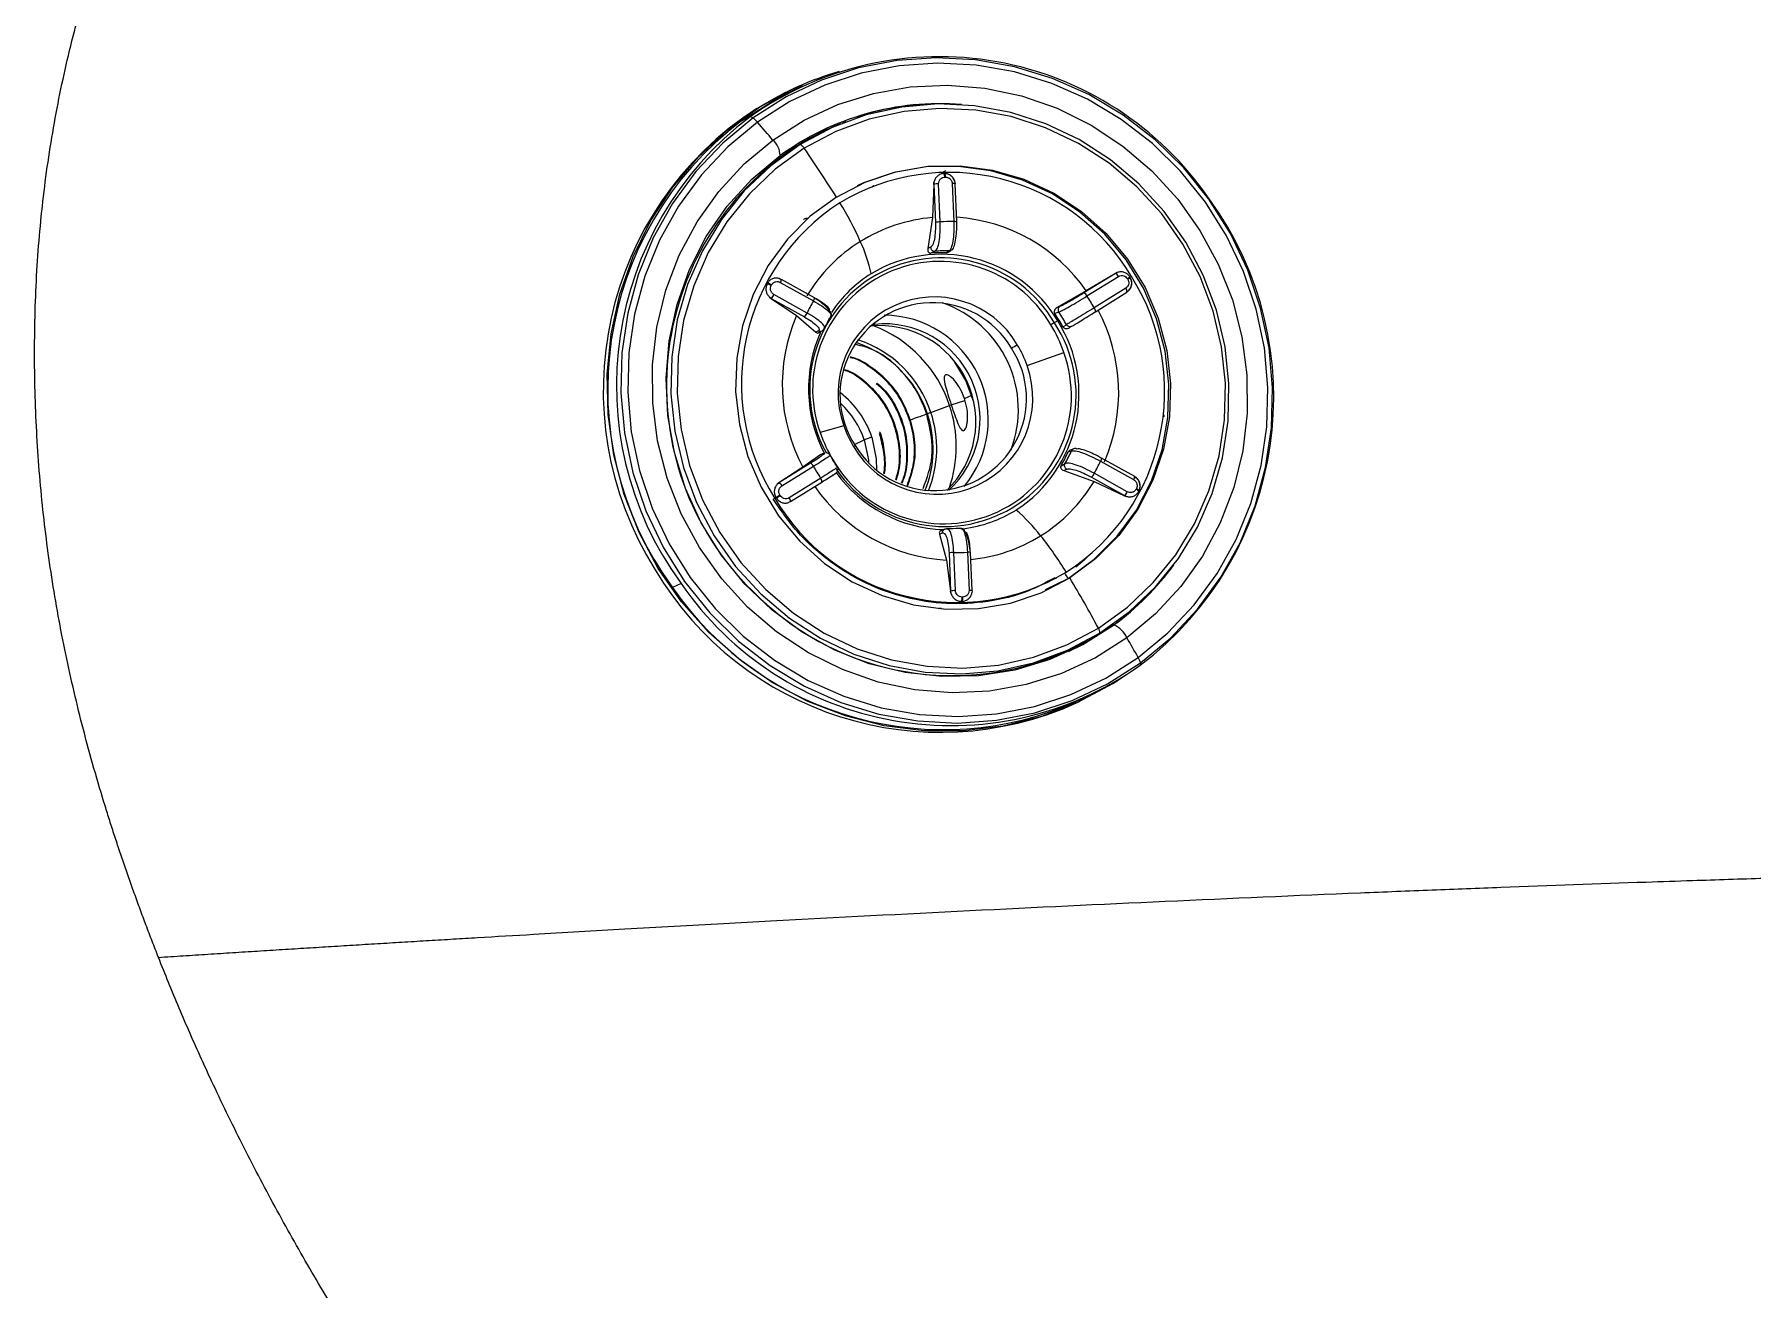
# Model space of a CAD drawing. Extents: x 526 to 610, y 679 to 808.
# Drawn here: x 569.65 to 574.73, y 738.63 to 742.34 of the extents above; entities that cross this region are included whole.
import ezdxf

# ---------------------------------------------------------------- set-up
doc = ezdxf.new("R2010")
doc.units = 0
doc.header["$MEASUREMENT"] = 0
doc.layers.add('1', color=4, linetype='Continuous')

# ---------------------------------------------------------------- blocks, each defined once
blk = doc.blocks.new('JETSETTER LX')
at = {"layer": '1', "color": 3, "linetype": 'Continuous', "lineweight": 25}
for p, q in [((45.6573, 45.2445), (45.7564, 45.2982)), ((45.7653, 45.3024), (45.7564, 45.2982)), ((45.7924, 45.3107), (45.7669, 45.2988)), ((45.6573, 45.2445), (45.6662, 45.2486)), ((45.9765, 45.2269), (45.9552, 45.217)), ((45.967, 45.2225), (45.9676, 45.221)), ((45.9207, 45.2046), (45.9104, 45.2007)), ((45.775, 45.1333), (45.7854, 45.1373)), ((46.2145, 45.0595), (46.2091, 45.0563)), ((46.0029, 45.0154), (45.9983, 45.0137)), ((46.1803, 45.0198), (46.1764, 44.9215)), ((46.1808, 45.0259), (46.1803, 45.0198)), ((46.1803, 45.0198), (46.1805, 45.0199)), ((46.1805, 45.0199), (46.1808, 45.0259)), ((46.1805, 45.0199), (46.1851, 44.9073)), ((46.1992, 44.9087), (46.1946, 45.0213)), ((46.2103, 45.0517), (46.2123, 45.0517)), ((46.2129, 45.0412), (46.2149, 45.0412)), ((46.2349, 45.022), (46.2395, 44.9094)), ((46.243, 45.027), (46.2438, 45.021)), ((46.2487, 44.9086), (46.244, 45.0212)), ((46.1764, 44.9215), (46.1626, 44.8299)), ((46.1711, 44.8335), (46.1626, 44.8299)), ((46.1836, 44.8219), (46.1712, 44.8166)), ((46.2161, 44.8174), (46.2261, 44.8227)), ((46.2211, 44.8186), (46.2311, 44.8239)), ((46.7175, 44.7565), (46.6243, 44.6985)), ((46.7173, 44.7565), (46.6313, 44.7049)), ((46.7227, 44.7591), (46.7173, 44.7565)), ((46.7173, 44.7565), (46.7175, 44.7565)), ((46.7175, 44.7565), (46.7227, 44.7591)), ((45.6876, 44.7249), (45.6885, 44.7267)), ((45.6998, 44.7204), (45.7007, 44.7221)), ((45.7238, 44.7412), (45.7293, 44.7388)), ((45.7266, 44.7298), (45.8243, 44.6752)), ((45.8274, 44.6843), (45.7297, 44.7388)), ((46.6313, 44.7049), (46.5451, 44.6558)), ((46.6331, 44.6897), (46.7262, 44.7477)), ((46.7479, 44.7124), (46.6547, 44.6544)), ((46.7561, 44.7047), (46.7514, 44.7011)), ((46.7527, 44.741), (46.7538, 44.7392)), ((46.7612, 44.7442), (46.7601, 44.7459)), ((45.695, 44.6857), (45.6998, 44.6822)), ((45.7, 44.6823), (45.695, 44.6857)), ((45.6998, 44.6822), (45.7, 44.6823)), ((45.6998, 44.6822), (45.7749, 44.6321)), ((45.7, 44.6823), (45.7977, 44.6277)), ((45.8057, 44.6392), (45.7079, 44.6938)), ((46.5531, 44.6586), (46.5451, 44.6558)), ((46.6583, 44.6431), (46.7514, 44.7011)), ((45.7749, 44.6321), (45.8318, 44.5824)), ((46.0052, 44.6057), (45.9918, 44.6005)), ((45.9961, 44.6044), (46.0052, 44.6057)), ((46.5499, 44.6419), (46.538, 44.6377)), ((46.5621, 44.5984), (46.5727, 44.6047)), ((45.8398, 44.5868), (45.8318, 44.5824)), ((45.839, 44.5805), (45.8508, 44.587)), ((45.8563, 44.5947), (45.8568, 44.5965)), ((46.5818, 44.5959), (46.5889, 44.6002)), ((46.4562, 44.4838), (46.5647, 44.5222)), ((46.1717, 44.3453), (46.2271, 44.3655)), ((46.2271, 44.3655), (46.2319, 44.3677)), ((46.2319, 44.3677), (46.2725, 44.3809)), ((46.2712, 44.3861), (46.2924, 44.396)), ((45.9145, 44.3059), (45.8447, 44.2856)), ((46.1596, 44.3404), (46.1615, 44.3413)), ((45.9459, 44.2507), (45.9748, 44.264)), ((45.8467, 44.2208), (45.7934, 44.1831)), ((45.8467, 44.2208), (45.8547, 44.2236)), ((45.8577, 44.2248), (45.8487, 44.2217)), ((46.588, 44.2319), (46.5774, 44.2278)), ((46.5923, 44.2367), (46.5836, 44.2334)), ((46.6734, 44.2012), (46.7712, 44.1466)), ((46.7743, 44.1556), (46.6765, 44.2102)), ((45.7934, 44.1831), (45.7223, 44.1367)), ((45.8156, 44.1948), (45.7224, 44.1368)), ((45.7312, 44.1279), (45.8243, 44.1859)), ((45.846, 44.1506), (45.7528, 44.0926)), ((46.5565, 44.1876), (46.5683, 44.1939)), ((46.565, 44.1731), (46.573, 44.1774)), ((46.565, 44.1731), (46.6545, 44.141)), ((46.6468, 44.1536), (46.7446, 44.0991)), ((46.7525, 44.1105), (46.6547, 44.1651)), ((46.7739, 44.1556), (46.7789, 44.1522)), ((45.7146, 44.0924), (45.7136, 44.0941)), ((45.7178, 44.1332), (45.7224, 44.1368)), ((45.7223, 44.1367), (45.7178, 44.1332)), ((45.7224, 44.1368), (45.7223, 44.1367)), ((45.7264, 44.0993), (45.7253, 44.1011)), ((45.7564, 44.0814), (45.8495, 44.1394)), ((46.6545, 44.141), (46.7444, 44.099)), ((46.7446, 44.0991), (46.7444, 44.099)), ((46.7444, 44.099), (46.75, 44.0967)), ((46.75, 44.0967), (46.7446, 44.0991)), ((46.7793, 44.1199), (46.7784, 44.1182)), ((46.7871, 44.1133), (46.7862, 44.1116)), ((45.7104, 44.0909), (45.7057, 44.0887)), ((45.7564, 44.0814), (45.7511, 44.0788)), ((46.2133, 44.0002), (46.2007, 43.995)), ((46.2224, 43.9992), (46.2174, 44.001)), ((46.268, 43.9973), (46.2637, 44.0015)), ((46.1974, 43.9856), (46.2059, 43.9891)), ((46.1974, 43.9856), (46.2182, 43.9085)), ((46.2182, 43.9085), (46.2299, 43.8168)), ((46.2254, 43.9295), (46.2301, 43.8169)), ((46.2442, 43.8183), (46.2395, 43.9309)), ((46.2798, 43.9316), (46.2845, 43.819)), ((46.2936, 43.8183), (46.289, 43.9309)), ((46.5109, 43.8213), (46.5778, 43.8541)), ((46.5397, 43.8542), (46.544, 43.8565)), ((46.5822, 43.8562), (46.5778, 43.8541)), ((45.4333, 43.8393), (45.4078, 43.8275)), ((46.2301, 43.8169), (46.2299, 43.8168)), ((46.2299, 43.8168), (46.2309, 43.8109)), ((46.2309, 43.8109), (46.2301, 43.8169)), ((46.2661, 43.7991), (46.2642, 43.7991)), ((46.2934, 43.818), (46.2931, 43.812)), ((45.7087, 43.7553), (45.7113, 43.7565)), ((46.2644, 43.7866), (46.2624, 43.7865)), ((46.7126, 43.7168), (46.7113, 43.7162)), ((46.6266, 43.6667), (46.6362, 43.672)), ((46.7105, 43.5439), (46.7397, 43.5629)), ((46.6025, 43.486), (46.6114, 43.4902)), ((46.6097, 43.4937), (46.6351, 43.5056))]:
    blk.add_line(p, q, dxfattribs=at)
at = {"layer": '1', "color": 3, "linetype": 'Continuous', "lineweight": 25, "flags": 128}
for points in [[(46.7915, 43.6049), (46.8807, 43.6789), (46.9604, 43.7636), (47.0292, 43.8577), (47.0862, 43.9598), (47.1305, 44.0685), (47.1615, 44.1822), (47.1788, 44.2993), (47.1821, 44.4179), (47.1714, 44.5365), (47.1467, 44.6532), (47.1085, 44.7664), (47.0574, 44.8743), (46.994, 44.9756), (46.9193, 45.0685), (46.8344, 45.1519), (46.7405, 45.2245), (46.639, 45.2852), (46.5313, 45.3331), (46.4192, 45.3676), (46.304, 45.3881), (46.1877, 45.3944), (46.0718, 45.3864), (45.958, 45.364), (45.8481, 45.3278), (45.7435, 45.2783), (45.6459, 45.216)], [(46.7846, 43.6207), (46.8723, 43.6934), (46.9505, 43.7765), (47.0181, 43.869), (47.0741, 43.9693), (47.1176, 44.0761), (47.1481, 44.1878), (47.1651, 44.3028), (47.1683, 44.4193), (47.1578, 44.5358), (47.1336, 44.6504), (47.096, 44.7616), (47.0458, 44.8677), (46.9835, 44.9671), (46.9102, 45.0584), (46.8267, 45.1403), (46.7345, 45.2116), (46.6348, 45.2712), (46.5291, 45.3183), (46.4189, 45.3522), (46.3058, 45.3724), (46.1915, 45.3785), (46.0777, 45.3706), (45.9659, 45.3487), (45.8579, 45.3131), (45.7552, 45.2644), (45.6593, 45.2033)], [(45.7044, 45.1506), (45.7973, 45.2095), (45.897, 45.2558), (46.0019, 45.2889), (46.1103, 45.3082), (46.2207, 45.3134), (46.3311, 45.3045), (46.4399, 45.2815), (46.5453, 45.2448), (46.6457, 45.1951), (46.7396, 45.133), (46.8253, 45.0596), (46.9017, 44.9761), (46.9674, 44.8837), (47.0214, 44.7839), (47.063, 44.6782), (47.0913, 44.5684), (47.1061, 44.4562), (47.1069, 44.3434), (47.094, 44.2316), (47.0673, 44.1228), (47.0274, 44.0185), (46.9749, 43.9205), (46.9106, 43.8303), (46.8356, 43.7493), (46.7509, 43.6788)], [(45.6117, 45.2072), (45.71, 45.2698), (45.7669, 45.2988)], [(46.7105, 43.5439), (46.6076, 43.4884), (46.4985, 43.4461), (46.385, 43.4177), (46.2685, 43.4035), (46.1509, 43.4038), (46.0338, 43.4186), (45.919, 43.4476), (45.8081, 43.4905), (45.7028, 43.5466), (45.6045, 43.6151), (45.5148, 43.6949), (45.4349, 43.785), (45.3659, 43.884), (45.309, 43.9905), (45.2649, 44.1029), (45.2342, 44.2196), (45.2175, 44.3388), (45.2149, 44.4589), (45.2265, 44.5781), (45.2521, 44.6946), (45.2914, 44.8068), (45.3438, 44.9129), (45.4085, 45.0116), (45.4846, 45.1013), (45.5709, 45.1807), (45.6662, 45.2486)], [(45.6459, 45.216), (45.5566, 45.142), (45.477, 45.0574), (45.4082, 44.9633), (45.3512, 44.8611), (45.3068, 44.7524), (45.2758, 44.6387), (45.2585, 44.5217), (45.2552, 44.403), (45.266, 44.2845), (45.2906, 44.1678), (45.3288, 44.0546), (45.38, 43.9466), (45.4434, 43.8454), (45.5181, 43.7524), (45.603, 43.669), (45.6969, 43.5965), (45.7984, 43.5358), (45.906, 43.4878), (46.0182, 43.4533), (46.1333, 43.4328), (46.2496, 43.4265), (46.3655, 43.4346), (46.4793, 43.4569), (46.5893, 43.4931), (46.6938, 43.5427), (46.7915, 43.6049)], [(46.6706, 43.6923), (46.7578, 43.7551), (46.836, 43.8293), (46.9037, 43.9134), (46.9599, 44.0062), (47.0035, 44.1059), (47.0339, 44.2109), (47.0505, 44.3194), (47.053, 44.4295), (47.0414, 44.5394), (47.0159, 44.6472), (46.9769, 44.751), (46.9251, 44.849), (46.8614, 44.9396), (46.7868, 45.0212), (46.7027, 45.0924), (46.6104, 45.152), (46.5116, 45.1991), (46.408, 45.2327), (46.3012, 45.2523), (46.1933, 45.2576), (46.0859, 45.2484), (45.9809, 45.225), (45.8802, 45.1878), (45.7854, 45.1373)], [(46.6669, 43.7072), (46.7526, 43.7689), (46.8293, 43.8418), (46.8958, 43.9244), (46.951, 44.0155), (46.9939, 44.1134), (47.0237, 44.2166), (47.04, 44.3231), (47.0425, 44.4313), (47.0311, 44.5392), (47.0061, 44.645), (46.9678, 44.7469), (46.9169, 44.8432), (46.8543, 44.9321), (46.7811, 45.0123), (46.6984, 45.0822), (46.6078, 45.1408), (46.5108, 45.187), (46.409, 45.22), (46.3042, 45.2393), (46.1981, 45.2444), (46.0927, 45.2355), (45.9896, 45.2125), (45.8907, 45.1759), (45.7976, 45.1263)], [(45.6593, 45.2033), (45.5716, 45.1306), (45.4934, 45.0475), (45.4258, 44.955), (45.3698, 44.8547), (45.3263, 44.7479), (45.2958, 44.6362), (45.2788, 44.5212), (45.2755, 44.4047), (45.2861, 44.2882), (45.3103, 44.1736), (45.3478, 44.0624), (45.3981, 43.9563), (45.4604, 43.8569), (45.5337, 43.7656), (45.6171, 43.6837), (45.7094, 43.6124), (45.8091, 43.5528), (45.9148, 43.5057), (46.025, 43.4718), (46.1381, 43.4516), (46.2524, 43.4455), (46.3662, 43.4534), (46.478, 43.4753), (46.586, 43.5109), (46.6887, 43.5596), (46.7846, 43.6207)], [(46.7509, 43.6788), (46.658, 43.6199), (46.5584, 43.5735), (46.4535, 43.5404), (46.345, 43.5211), (46.2347, 43.5159), (46.1243, 43.5249), (46.0155, 43.5478), (45.91, 43.5845), (45.8096, 43.6343), (45.7158, 43.6963), (45.63, 43.7697), (45.5537, 43.8533), (45.4879, 43.9457), (45.4339, 44.0455), (45.3924, 44.1511), (45.364, 44.2609), (45.3493, 44.3731), (45.3484, 44.486), (45.3614, 44.5977), (45.388, 44.7066), (45.4279, 44.8108), (45.4804, 44.9089), (45.5447, 44.9991), (45.6198, 45.0801), (45.7044, 45.1506)], [(45.7854, 45.1373), (45.6982, 45.0744), (45.62, 45.0003), (45.5523, 44.9161), (45.4961, 44.8234), (45.4525, 44.7237), (45.4221, 44.6186), (45.4055, 44.5101), (45.403, 44.4), (45.4146, 44.2901), (45.4401, 44.1824), (45.4791, 44.0786), (45.5309, 43.9806), (45.5946, 43.89), (45.6692, 43.8084), (45.7533, 43.7371), (45.8456, 43.6775), (45.9444, 43.6305), (46.048, 43.5969), (46.1548, 43.5773), (46.2628, 43.572), (46.3701, 43.5811), (46.4751, 43.6045), (46.5758, 43.6418), (46.6706, 43.6923)], [(45.7976, 45.1263), (45.7119, 45.0646), (45.6352, 44.9918), (45.5687, 44.9091), (45.5135, 44.818), (45.4706, 44.7201), (45.4408, 44.617), (45.4245, 44.5104), (45.422, 44.4023), (45.4334, 44.2943), (45.4585, 44.1885), (45.4968, 44.0866), (45.5476, 43.9904), (45.6102, 43.9014), (45.6835, 43.8212), (45.7661, 43.7513), (45.8567, 43.6927), (45.9537, 43.6465), (46.0555, 43.6135), (46.1603, 43.5943), (46.2664, 43.5891), (46.3718, 43.598), (46.4749, 43.621), (46.5739, 43.6576), (46.6669, 43.7072)], [(46.7126, 43.7168), (46.6212, 43.6592), (46.523, 43.6145), (46.4195, 43.5834), (46.3126, 43.5664), (46.2041, 43.5639), (46.0959, 43.5759), (45.9897, 43.6021), (45.8875, 43.6422), (45.791, 43.6955), (45.7018, 43.7609), (45.6215, 43.8376), (45.5514, 43.924), (45.4927, 44.0187), (45.4464, 44.1201), (45.4134, 44.2266), (45.3941, 44.3361), (45.389, 44.447), (45.3981, 44.5572), (45.4212, 44.6649), (45.458, 44.7683), (45.5078, 44.8655), (45.5698, 44.955), (45.6429, 45.0352), (45.7258, 45.1046)], [(45.8924, 44.9821), (45.9772, 45.0262), (46.0679, 45.0568), (46.1623, 45.0731), (46.2584, 45.0749), (46.354, 45.0619), (46.447, 45.0346), (46.5353, 44.9936), (46.617, 44.9397), (46.6902, 44.8742), (46.7532, 44.7986), (46.8048, 44.7144), (46.8437, 44.6237), (46.869, 44.5284), (46.8802, 44.4306), (46.877, 44.3326), (46.8596, 44.2366), (46.8283, 44.1446), (46.7837, 44.0587), (46.727, 43.9809), (46.6593, 43.9129), (46.5822, 43.8562)], [(46.5778, 43.8541), (46.6549, 43.9108), (46.7225, 43.9788), (46.7793, 44.0566), (46.8238, 44.1425), (46.8552, 44.2345), (46.8726, 44.3306), (46.8757, 44.4286), (46.8645, 44.5263), (46.8392, 44.6216), (46.8003, 44.7124), (46.7488, 44.7965), (46.6857, 44.8722), (46.6125, 44.9377), (46.5309, 44.9915), (46.4425, 45.0326), (46.3495, 45.0599), (46.2539, 45.0728), (46.1578, 45.0711), (46.0634, 45.0547), (45.9728, 45.0242), (45.9535, 45.0155)], [(45.8924, 44.9821), (45.8153, 44.9254), (45.7476, 44.8574), (45.6909, 44.7796), (45.6464, 44.6937), (45.615, 44.6017), (45.5976, 44.5056), (45.5944, 44.4076), (45.6057, 44.3099), (45.631, 44.2146), (45.6699, 44.1238), (45.7214, 44.0397), (45.7845, 43.964), (45.8577, 43.8985), (45.9393, 43.8446), (46.0277, 43.8036), (46.1207, 43.7763), (46.2163, 43.7634), (46.3124, 43.7651), (46.4068, 43.7814), (46.4974, 43.812), (46.5822, 43.8562)], [(46.2484, 44.9084), (46.2487, 44.9086), (46.2485, 44.9088), (46.2478, 44.909), (46.2468, 44.9092), (46.2454, 44.9093), (46.2437, 44.9094), (46.2417, 44.9094), (46.2395, 44.9094)], [(46.2983, 44.3754), (46.2751, 44.4395), (46.2429, 44.4941)], [(45.9476, 44.2478), (45.9484, 44.2482), (45.9488, 44.2483), (45.9488, 44.2481), (45.9484, 44.2478), (45.9477, 44.2472), (45.9466, 44.2464), (45.9452, 44.2454), (45.9434, 44.2442)], [(45.9748, 44.264), (45.987, 44.2051), (45.9876, 44.1966)], [(45.9974, 44.2719), (46.0105, 44.2084), (46.0114, 44.1749)], [(46.6328, 43.9162), (46.6256, 43.9095), (46.6005, 43.8875)], [(46.2934, 43.818), (46.2936, 43.8183), (46.2934, 43.8185), (46.2928, 43.8187), (46.2918, 43.8188), (46.2903, 43.819), (46.2886, 43.819), (46.2866, 43.8191), (46.2845, 43.819)], [(46.5785, 43.6378), (46.6207, 43.6591), (46.7113, 43.7162)]]:
    blk.add_lwpolyline(points, dxfattribs=at)
at = {"layer": '1', "color": 3, "linetype": 'Continuous', "lineweight": 25}
for centre, radius, start, end in [((46.1966, 44.4303), 0.967, 34.4267, 125.3461), ((46.1623, 44.4521), 0.9384, 106.2116, 121.916), ((46.1959, 44.4106), 0.9927, 122.8605, 212.3206), ((46.2368, 44.4255), 0.9946, 127.0766, 216.1138), ((45.6384, 45.2086), 0.0105, 44.7031, 96.6997), ((45.5952, 45.1492), 0.0839, 40.1719, 52.8273), ((46.1986, 44.4546), 0.8038, 85.444, 126.03), ((46.1974, 44.4504), 0.8073, 89.4957, 105.8794), ((46.2101, 44.4138), 0.9938, 127.0287, 216.1617), ((43.3308, 43.1649), 3.0947, 39.9144, 41.1991), ((46.1958, 44.4577), 0.7959, 111.4817, 121.9175), ((46.1956, 44.458), 0.7995, 111.278, 115.0265), ((46.2384, 44.4228), 0.8483, 123.1179, 225.4176), ((45.668, 45.1057), 0.0578, 358.9847, 50.9861), ((45.7789, 45.1178), 0.0206, 24.5104, 71.4959), ((42.9614, 43.1574), 3.4526, 31.9037, 34.7684), ((46.2256, 44.4295), 0.6256, 30.5399, 121.0689), ((46.1935, 44.9609), 0.0604, 89.0168, 102.4789), ((46.1974, 45.0429), 0.0156, 353.8485, 34.4882), ((46.1994, 45.0429), 0.0156, 353.8485, 34.4882), ((46.238, 45.0036), 0.0186, 71.0111, 99.4973), ((46.2483, 44.4309), 0.6364, 122.8818, 212.2993), ((45.0365, 44.4356), 1.0154, 24.1307, 31.4483), ((46.1907, 44.3908), 0.9946, 307.0766, 36.1138), ((46.2168, 44.4433), 0.4799, 94.8276, 121.903), ((46.1982, 44.8483), 0.0604, 89.0165, 102.4793), ((46.2278, 44.4408), 0.4688, 88.5614, 93.4903), ((46.2131, 44.4142), 0.5093, 34.815, 86.0617), ((46.2198, 44.4396), 0.4846, 121.9723, 148.8686), ((45.5371, 44.6533), 0.4696, 12.5883, 24.861), ((46.202, 44.4128), 0.4002, 30.5333, 121.0755), ((46.2007, 44.4239), 0.3938, 87.753, 94.2988), ((46.2119, 44.4292), 0.3938, 87.9316, 94.1199), ((46.202, 44.414), 0.3883, 30.39, 208.4981), ((46.2, 44.414), 0.3778, 30.2317, 199.8714), ((46.2017, 44.4253), 0.3894, 121.9823, 146.3244), ((46.7111, 44.7415), 0.0163, 22.2822, 67.135), ((45.6826, 44.6933), 0.0321, 57.71, 81.1683), ((45.6835, 44.695), 0.0321, 57.71, 81.1683), ((45.7195, 44.7368), 0.00999, 314.9801, 11.4711), ((46.2265, 44.4074), 0.6364, 302.8818, 32.2993), ((46.7377, 44.703), 0.0138, 352.2475, 42.874), ((46.7251, 44.7902), 0.0564, 299.2728, 308.2929), ((46.7213, 44.7961), 0.0655, 299.7323, 307.5227), ((45.6729, 44.7094), 0.0383, 314.9084, 335.8733), ((46.239, 44.4373), 0.478, 150.1516, 155.0168), ((45.8132, 44.684), 0.0142, 321.4625, 0.8906), ((46.1818, 44.4025), 0.2842, 30.2352, 199.868), ((46.1753, 44.3972), 0.2723, 30.5781, 213.2541), ((46.0961, 44.3533), 0.3344, 339.2549, 70.7269), ((46.618, 44.6835), 0.0163, 22.2813, 67.1367), ((46.2115, 44.4071), 0.5075, 29.1547, 33.8296), ((46.6446, 44.645), 0.0138, 352.2453, 42.8752), ((46.2505, 44.4268), 0.5181, 156.6553, 208.0667), ((45.7707, 44.6548), 0.0383, 314.9077, 335.8736), ((46.2125, 44.3965), 0.3886, 214.4063, 33.4011), ((46.0346, 44.3246), 0.2826, 312.1814, 95.9653), ((46.0328, 44.3237), 0.3088, 320.247, 89.7707), ((46.2025, 44.3986), 0.4072, 302.8883, 32.2928), ((47.85, 42.3701), 2.5968, 120.3748, 120.6453), ((46.1821, 44.3933), 0.4038, 18.6091, 31.491), ((47.5645, 42.8574), 2.032, 120.0582, 120.3768), ((46.1871, 44.3957), 0.4263, 28.3878, 34.5964), ((46.1982, 44.4009), 0.4263, 28.5572, 34.427), ((46.2089, 44.4043), 0.5181, 336.6553, 28.0667), ((46.2251, 44.4151), 0.415, 155.8567, 207.3716), ((45.8477, 44.2379), 0.3303, 18.2301, 71.85), ((45.8522, 44.24), 0.3364, 18.2292, 71.989), ((46.0211, 44.3182), 0.2837, 314.0898, 95.9403), ((45.8656, 44.2464), 0.3806, 18.233, 68.9072), ((46.2094, 44.3938), 0.3778, 210.2317, 19.8714), ((46.1821, 44.3864), 0.2723, 210.5781, 33.2541), ((46.274, 44.7971), 0.2946, 297.4501, 301.3767), ((46.1683, 44.3869), 0.3037, 18.6091, 31.491), ((46.1889, 44.3873), 0.2842, 210.2352, 19.868), ((45.7348, 44.1847), 0.2766, 18.383, 52.029), ((45.7312, 44.1829), 0.2568, 18.3971, 46.983), ((45.8686, 44.2449), 0.3783, 341.0665, 18.5918), ((46.2024, 44.4028), 0.3037, 198.6091, 211.491), ((45.8508, 44.2366), 0.3278, 338.0644, 18.6228), ((46.2249, 44.1939), 0.1604, 109.361, 113.2815), ((45.8553, 44.2386), 0.3338, 337.9244, 18.6237), ((46.8544, 44.3338), 0.00732, 346.7197, 46.5399), ((46.2273, 44.4145), 0.4038, 198.6091, 211.491), ((46.0995, 43.9462), 0.3413, 107.4121, 111.4184), ((46.2111, 44.3923), 0.4015, 329.3536, 335.8148), ((46.2222, 44.3975), 0.4015, 329.5299, 335.6383), ((46.2401, 44.403), 0.478, 330.1516, 335.0168), ((46.6663, 44.2082), 0.00999, 314.9777, 11.4743), ((45.8092, 44.1798), 0.0163, 22.2813, 67.1369), ((46.2675, 44.4332), 0.5075, 209.1547, 213.8296), ((45.8358, 44.1412), 0.0138, 352.2454, 42.8752), ((46.2221, 44.406), 0.4076, 215.7769, 268.12), ((46.6197, 44.1808), 0.0383, 314.9077, 335.8737), ((46.7601, 44.1554), 0.0142, 321.463, 0.89), ((45.5901, 44.3153), 0.2533, 299.1598, 302.2466), ((45.5912, 44.3136), 0.2533, 299.1598, 302.2466), ((45.7161, 44.1218), 0.0163, 22.2822, 67.135), ((46.2462, 44.4169), 0.5091, 214.8094, 266.8415), ((46.2397, 44.3916), 0.4846, 301.9723, 328.8686), ((46.7175, 44.1262), 0.0383, 314.9084, 335.8733), ((46.7734, 44.1043), 0.0147, 29.4436, 70.2679), ((46.7743, 44.1061), 0.0147, 29.4436, 70.2679), ((46.2491, 44.4088), 0.6256, 210.5399, 301.0689), ((45.7427, 44.0832), 0.0138, 352.2475, 42.874), ((46.2199, 44.3839), 0.3855, 277.1645, 301.8995), ((46.0693, 43.6458), 0.5425, 38.0853, 49.2245), ((46.2427, 44.3878), 0.4798, 275.6332, 301.904), ((45.6683, 43.3173), 1.0608, 31.5882, 38.6944), ((46.2385, 43.8705), 0.0604, 89.0165, 102.4793), ((46.2513, 44.3996), 0.4688, 268.5614, 273.4903), ((46.2829, 43.9133), 0.0186, 71.0107, 99.4977), ((46.2356, 44.3705), 0.8093, 306.1204, 323.9767), ((46.1999, 44.3788), 0.9794, 210.6261, 294.2746), ((43.6482, 42.0897), 3.4198, 31.0595, 31.3836), ((43.6898, 42.1121), 3.3775, 28.1812, 31.0882), ((46.2358, 44.3683), 0.807, 306.1027, 320.0587), ((46.2085, 44.38), 0.9728, 214.6098, 294.3536), ((46.2309, 44.386), 0.967, 214.4267, 305.3461), ((46.2575, 44.4249), 0.8632, 224.6175, 230.8615), ((46.2431, 43.7579), 0.0604, 89.0168, 102.4789), ((46.2386, 43.7962), 0.0257, 338.0055, 6.5337), ((46.2406, 43.7962), 0.0257, 338.0055, 6.5337), ((46.2349, 44.3837), 0.817, 230.2657, 298.6487), ((46.1915, 43.8052), 0.0396, 275.3501, 285.6743), ((46.6542, 43.6961), 0.0169, 346.7511, 40.9754), ((46.6852, 43.6509), 0.0714, 22.9925, 67.4051), ((44.3449, 42.2453), 2.8007, 29.4127, 30.7859), ((46.7266, 43.5861), 0.0675, 16.172, 30.8215), ((46.7857, 43.6019), 0.0065, 315.2548, 28.1743)]:
    blk.add_arc(centre, radius, start, end, dxfattribs=at)
for points, knots in [([(43.8881, 42.7336), (43.8818, 42.7496), (43.8694, 42.7815), (43.8513, 42.8291), (43.8338, 42.8762), (43.8168, 42.9229), (43.8004, 42.969), (43.7846, 43.0147), (43.7694, 43.0599), (43.7547, 43.1045), (43.7406, 43.1487), (43.708, 43.2537), (43.6616, 43.4181), (43.6091, 43.6449), (43.5687, 43.8712), (43.5401, 44.1011), (43.5239, 44.3336), (43.5207, 44.5306), (43.5245, 44.689), (43.531, 44.8079), (43.5412, 44.9256), (43.5595, 45.081), (43.5915, 45.2733), (43.6447, 45.5011), (43.7127, 45.7251), (43.7757, 45.8928), (43.824, 46.0065), (43.8516, 46.0686), (43.8805, 46.1304), (43.9106, 46.192), (43.942, 46.2532), (43.9745, 46.3143), (43.9971, 46.3546), (44.0085, 46.3748)], [0, 0, 0, 0, 0.013713, 0.02725, 0.040611, 0.053797, 0.066808, 0.079646, 0.092311, 0.104805, 0.117127, 0.12928, 0.192418, 0.253099, 0.314662, 0.375258, 0.437358, 0.499889, 0.531733, 0.563258, 0.594493, 0.625468, 0.687506, 0.74909, 0.810981, 0.873128, 0.891032, 0.909001, 0.927039, 0.945152, 0.963346, 0.981627, 1, 1, 1, 1]), ([(46.2103, 45.0517), (46.2068, 45.0513), (46.1998, 45.0504), (46.1908, 45.0445), (46.1838, 45.0362), (46.1818, 45.0293), (46.1808, 45.0259)], [0, 0, 0, 0, 0.247558, 0.500834, 0.753648, 1, 1, 1, 1]), ([(46.1946, 45.0213), (46.1948, 45.0241), (46.1953, 45.0299), (46.2002, 45.0364), (46.2063, 45.0404), (46.2107, 45.0409), (46.2129, 45.0412)], [0, 0, 0, 0, 0.2794856, 0.5590017, 0.7794153, 1, 1, 1, 1]), ([(46.243, 45.027), (46.2419, 45.0304), (46.2396, 45.0372), (46.2322, 45.0453), (46.2228, 45.0508), (46.2157, 45.0514), (46.2123, 45.0517)], [0, 0, 0, 0, 0.246603, 0.499388, 0.752586, 1, 1, 1, 1]), ([(46.2436, 45.0212), (46.2435, 45.0232), (46.2431, 45.0272), (46.2405, 45.0347), (46.2347, 45.043), (46.2264, 45.0485), (46.2189, 45.0509), (46.2149, 45.0511), (46.2129, 45.0512)], [0, 0, 0, 0, 0.127727, 0.252607, 0.498461, 0.74513, 0.870983, 1, 1, 1, 1]), ([(46.2149, 45.0412), (46.2177, 45.0409), (46.2234, 45.0403), (46.2299, 45.0351), (46.2339, 45.0288), (46.2346, 45.0242), (46.2349, 45.022)], [0, 0, 0, 0, 0.279658, 0.559227, 0.779582, 1, 1, 1, 1]), ([(45.7947, 44.9155), (45.7958, 44.9163), (45.798, 44.9179), (45.8019, 44.9193), (45.806, 44.9199), (45.8088, 44.9196), (45.8102, 44.9194)], [0, 0, 0, 0, 0.250051, 0.500049, 0.750035, 1, 1, 1, 1]), ([(46.1851, 44.9073), (46.1852, 44.8984), (46.1855, 44.8808), (46.1825, 44.8571), (46.1776, 44.8393), (46.1732, 44.8354), (46.1711, 44.8335)], [0, 0, 0, 0, 0.249775, 0.50014, 0.75045, 1, 1, 1, 1]), ([(46.1836, 44.8219), (46.1862, 44.8242), (46.1913, 44.8288), (46.1967, 44.8497), (46.1997, 44.8775), (46.1994, 44.8983), (46.1992, 44.9087)], [0, 0, 0, 0, 0.249978, 0.499965, 0.74997, 1, 1, 1, 1]), ([(46.2395, 44.9094), (46.2397, 44.899), (46.24, 44.8782), (46.2369, 44.8504), (46.232, 44.8295), (46.2281, 44.825), (46.2261, 44.8227)], [0, 0, 0, 0, 0.25003, 0.500035, 0.750022, 1, 1, 1, 1]), ([(46.233, 44.8248), (46.2342, 44.8258), (46.2366, 44.8278), (46.2409, 44.8367), (46.2453, 44.8535), (46.2477, 44.8759), (46.2485, 44.8951), (46.2483, 44.9048), (46.2482, 44.9096)], [0, 0, 0, 0, 0.132117, 0.26034, 0.509052, 0.753047, 0.875571, 1, 1, 1, 1]), ([(46.1626, 44.8299), (46.1624, 44.828), (46.1618, 44.8245), (46.1633, 44.8208), (46.1651, 44.8185), (46.1668, 44.8173), (46.1688, 44.8166), (46.1704, 44.8166), (46.1712, 44.8166)], [0, 0, 0, 0, 0.298252, 0.575106, 0.701493, 0.809407, 0.905741, 1, 1, 1, 1]), ([(46.1711, 44.8335), (46.1712, 44.8325), (46.1714, 44.8304), (46.1723, 44.8286), (46.1728, 44.8276)], [0, 0, 0, 0, 0.481432, 1, 1, 1, 1]), ([(46.1728, 44.8276), (46.1735, 44.8267), (46.1748, 44.8249), (46.1776, 44.823), (46.1806, 44.8219), (46.1826, 44.8219), (46.1836, 44.8219)], [0, 0, 0, 0, 0.259419, 0.518943, 0.768457, 1, 1, 1, 1]), ([(46.7601, 44.7459), (46.7579, 44.7488), (46.7535, 44.7545), (46.7438, 44.7597), (46.7331, 44.7617), (46.7262, 44.76), (46.7227, 44.7591)], [0, 0, 0, 0, 0.247553, 0.500917, 0.753662, 1, 1, 1, 1]), ([(45.6876, 44.7249), (45.6863, 44.7217), (45.6836, 44.715), (45.6842, 44.704), (45.6879, 44.6936), (45.6927, 44.6883), (45.695, 44.6857)], [0, 0, 0, 0, 0.247558, 0.500834, 0.753648, 1, 1, 1, 1]), ([(45.7238, 44.7412), (45.7205, 44.742), (45.7138, 44.7435), (45.7035, 44.741), (45.6943, 44.7356), (45.6904, 44.7296), (45.6885, 44.7267)], [0, 0, 0, 0, 0.246603, 0.499388, 0.752586, 1, 1, 1, 1]), ([(45.7079, 44.6938), (45.7056, 44.6955), (45.7009, 44.6989), (45.6977, 44.7066), (45.6973, 44.7141), (45.6989, 44.7183), (45.6998, 44.7204)], [0, 0, 0, 0, 0.279486, 0.559002, 0.779415, 1, 1, 1, 1]), ([(45.7007, 44.7221), (45.7023, 44.7245), (45.7056, 44.7291), (45.713, 44.7322), (45.7204, 44.7325), (45.7245, 44.7307), (45.7266, 44.7298)], [0, 0, 0, 0, 0.279658, 0.559227, 0.779582, 1, 1, 1, 1]), ([(46.7262, 44.7477), (46.7288, 44.7488), (46.7339, 44.7512), (46.742, 44.75), (46.7486, 44.7464), (46.7513, 44.7428), (46.7527, 44.741)], [0, 0, 0, 0, 0.279486, 0.559002, 0.779415, 1, 1, 1, 1]), ([(46.7538, 44.7392), (46.755, 44.7366), (46.7574, 44.7313), (46.7564, 44.7231), (46.7531, 44.7165), (46.7496, 44.7137), (46.7479, 44.7124)], [0, 0, 0, 0, 0.279658, 0.559227, 0.779582, 1, 1, 1, 1]), ([(46.7517, 44.7022), (46.7533, 44.7033), (46.7565, 44.7056), (46.7615, 44.7117), (46.7655, 44.7208), (46.7657, 44.7309), (46.7638, 44.7386), (46.7619, 44.7421), (46.7609, 44.7439)], [0, 0, 0, 0, 0.129298, 0.25529, 0.502037, 0.747832, 0.872571, 1, 1, 1, 1]), ([(46.7561, 44.7047), (46.7584, 44.7074), (46.7631, 44.7128), (46.766, 44.7234), (46.7658, 44.7344), (46.7627, 44.7409), (46.7611, 44.7442)], [0, 0, 0, 0, 0.246567, 0.49935, 0.75262, 1, 1, 1, 1]), ([(45.8243, 44.6752), (45.833, 44.6701), (45.8503, 44.6599), (45.8687, 44.6454), (45.8786, 44.634), (45.8763, 44.6312), (45.8752, 44.6298)], [0, 0, 0, 0, 0.25003, 0.500035, 0.750022, 1, 1, 1, 1]), ([(45.8758, 44.6372), (45.8755, 44.639), (45.8745, 44.644), (45.8644, 44.6558), (45.8481, 44.6704), (45.834, 44.6795), (45.827, 44.684)], [0, 0, 0, 0, 0.164226, 0.447673, 0.725125, 1, 1, 1, 1]), ([(45.8707, 44.6464), (45.8717, 44.6476), (45.8737, 44.65), (45.865, 44.6593), (45.8491, 44.6713), (45.8344, 44.6799), (45.8271, 44.6842)], [0, 0, 0, 0, 0.2498167, 0.5002219, 0.7504957, 1, 1, 1, 1]), ([(46.5451, 44.6558), (46.5433, 44.6546), (46.54, 44.6524), (46.5375, 44.6482), (46.5364, 44.6447), (46.5363, 44.6422), (46.5367, 44.6398), (46.5376, 44.6384), (46.538, 44.6377)], [0, 0, 0, 0, 0.29899, 0.576196, 0.702242, 0.809893, 0.905998, 1, 1, 1, 1]), ([(46.5491, 44.6542), (46.5487, 44.6532), (46.5478, 44.6511), (46.5477, 44.6478), (46.5483, 44.6446), (46.5494, 44.6428), (46.5499, 44.6419)], [0, 0, 0, 0, 0.2594148, 0.5189356, 0.7684504, 1, 1, 1, 1]), ([(46.5531, 44.6586), (46.5523, 44.658), (46.5507, 44.6569), (46.5497, 44.6551), (46.5491, 44.6542)], [0, 0, 0, 0, 0.481432, 1, 1, 1, 1]), ([(46.5499, 44.6419), (46.5533, 44.6434), (46.5603, 44.6462), (46.5813, 44.6581), (46.6068, 44.6734), (46.6243, 44.6842), (46.6331, 44.6897)], [0, 0, 0, 0, 0.249978, 0.499965, 0.74997, 1, 1, 1, 1]), ([(46.6243, 44.6985), (46.6169, 44.6939), (46.602, 44.6848), (46.58, 44.6721), (46.562, 44.6624), (46.5561, 44.6598), (46.5531, 44.6586)], [0, 0, 0, 0, 0.249775, 0.500139, 0.75045, 1, 1, 1, 1]), ([(46.6547, 44.6544), (46.646, 44.649), (46.6284, 44.6381), (46.6029, 44.6229), (46.5821, 44.6106), (46.5758, 44.6067), (46.5727, 44.6047)], [0, 0, 0, 0, 0.2500296, 0.5000347, 0.750022, 1, 1, 1, 1]), ([(45.7977, 44.6277), (45.8051, 44.6233), (45.8197, 44.6146), (45.8352, 44.6019), (45.8434, 44.5916), (45.841, 44.5884), (45.8398, 44.5868)], [0, 0, 0, 0, 0.2497752, 0.5001399, 0.7504503, 1, 1, 1, 1]), ([(45.8568, 44.5965), (45.8571, 44.5972), (45.8585, 44.5999), (45.8496, 44.6096), (45.8317, 44.6238), (45.8143, 44.6341), (45.8057, 44.6392)], [0, 0, 0, 0, 0.095941, 0.39727, 0.69862, 1, 1, 1, 1]), ([(45.8573, 44.5934), (45.8622, 44.6035), (45.8684, 44.6165), (45.8756, 44.6289), (45.8772, 44.6316)], [0, 0, 0, 0, 0.779497, 1, 1, 1, 1]), ([(45.8707, 44.6464), (45.8713, 44.6459), (45.8726, 44.6451), (45.8747, 44.6427), (45.8764, 44.639), (45.8768, 44.635), (45.8762, 44.6319), (45.8755, 44.6305), (45.8752, 44.6298)], [0, 0, 0, 0, 0.1247216, 0.2493439, 0.5000001, 0.7506559, 0.8752779, 1, 1, 1, 1]), ([(46.5889, 44.6002), (46.5882, 44.5998), (46.5869, 44.5991), (46.5839, 44.5986), (46.5799, 44.5989), (46.5763, 44.6006), (46.574, 44.6027), (46.5731, 44.604), (46.5727, 44.6047)], [0, 0, 0, 0, 0.1247216, 0.2493439, 0.5000002, 0.7506559, 0.8752779, 1, 1, 1, 1]), ([(46.5889, 44.6002), (46.5916, 44.6018), (46.597, 44.6051), (46.6145, 44.6159), (46.636, 44.6292), (46.6509, 44.6385), (46.6583, 44.6431)], [0, 0, 0, 0, 0.249816, 0.500222, 0.750495, 1, 1, 1, 1]), ([(45.8318, 44.5824), (45.8328, 44.5815), (45.8348, 44.5798), (45.8377, 44.5798), (45.8399, 44.5807), (45.8414, 44.5818), (45.8427, 44.5834), (45.8435, 44.5848), (45.8438, 44.5855)], [0, 0, 0, 0, 0.298263, 0.575128, 0.701506, 0.809415, 0.905745, 1, 1, 1, 1]), ([(45.8398, 44.5868), (45.8406, 44.5863), (45.8425, 44.5855), (45.8445, 44.5853), (45.8456, 44.5853)], [0, 0, 0, 0, 0.481432, 1, 1, 1, 1]), ([(45.8499, 44.5863), (45.8519, 44.5875), (45.8558, 44.59), (45.8572, 44.594), (45.8579, 44.596)], [0, 0, 0, 0, 0.50424, 1, 1, 1, 1]), ([(46.5621, 44.5984), (46.5625, 44.5977), (46.5634, 44.5963), (46.5654, 44.5948), (46.5677, 44.5937), (46.5713, 44.5929), (46.5763, 44.5931), (46.5799, 44.5949), (46.5818, 44.5959)], [0, 0, 0, 0, 0.094015, 0.190109, 0.297726, 0.423718, 0.701029, 1, 1, 1, 1]), ([(46.1087, 44.3227), (46.1001, 44.3446), (46.0832, 44.3871), (46.0419, 44.4399), (45.9943, 44.478), (45.9577, 44.5023), (45.936, 44.5069), (45.9329, 44.5076)], [0, 0, 0, 0, 0.264877, 0.513302, 0.745743, 0.962496, 1, 1, 1, 1]), ([(46.1109, 44.3237), (46.1022, 44.3456), (46.0854, 44.3881), (46.044, 44.4409), (45.9963, 44.479), (45.9592, 44.5034), (45.9371, 44.508), (45.9334, 44.5088)], [0, 0, 0, 0, 0.263496, 0.510607, 0.741811, 0.957414, 1, 1, 1, 1]), ([(46.1596, 44.3404), (46.1516, 44.3611), (46.1359, 44.402), (46.0865, 44.4703), (46.0245, 44.5266), (45.968, 44.5414), (45.9506, 44.546)], [0, 0, 0, 0, 0.2156546, 0.4249696, 0.8229015, 1, 1, 1, 1]), ([(45.9159, 44.4709), (45.9206, 44.4693), (45.946, 44.4599), (45.9859, 44.4281), (46.031, 44.3773), (46.0626, 44.3158), (46.078, 44.2489), (46.08, 44.1903), (46.0704, 44.157), (46.0671, 44.1454)], [0, 0, 0, 0, 0.038516, 0.212393, 0.386341, 0.560223, 0.734166, 0.908055, 1, 1, 1, 1]), ([(45.9167, 44.4725), (45.9218, 44.4707), (45.9477, 44.4612), (45.9881, 44.4291), (46.0332, 44.3783), (46.0647, 44.3168), (46.0802, 44.25), (46.0821, 44.1907), (46.0723, 44.1567), (46.0688, 44.1445)], [0, 0, 0, 0, 0.042194, 0.214494, 0.386864, 0.559169, 0.731534, 0.903847, 1, 1, 1, 1]), ([(46.2712, 44.3861), (46.2672, 44.3963), (46.2591, 44.4167), (46.2421, 44.4406), (46.2283, 44.453), (46.2195, 44.4568), (46.2145, 44.4565), (46.2115, 44.4531), (46.2104, 44.4466), (46.2114, 44.4372), (46.2146, 44.4223), (46.2215, 44.3991), (46.2285, 44.3782), (46.2319, 44.3677)], [0, 0, 0, 0, 0.120124, 0.240905, 0.368555, 0.436196, 0.499631, 0.563045, 0.630666, 0.696003, 0.75906, 0.879903, 1, 1, 1, 1]), ([(46.0105, 44.4308), (46.0189, 44.4234), (46.0441, 44.401), (46.0733, 44.3513), (46.0966, 44.2865), (46.1018, 44.2181), (46.0973, 44.1664), (46.0863, 44.1409), (46.0842, 44.1362)], [0, 0, 0, 0, 0.104674, 0.316395, 0.528044, 0.739759, 0.951417, 1, 1, 1, 1]), ([(46.0124, 44.432), (46.0209, 44.4246), (46.0462, 44.4021), (46.0755, 44.3523), (46.0988, 44.2875), (46.104, 44.2191), (46.0994, 44.1668), (46.088, 44.1407), (46.0857, 44.1354)], [0, 0, 0, 0, 0.105064, 0.315273, 0.52541, 0.735611, 0.945758, 1, 1, 1, 1]), ([(46.2319, 44.3677), (46.2354, 44.3574), (46.2424, 44.3366), (46.2521, 44.3103), (46.2596, 44.2959), (46.2655, 44.2911), (46.2696, 44.2911), (46.2735, 44.2948), (46.2768, 44.302), (46.2792, 44.3125), (46.2808, 44.3291), (46.28, 44.3542), (46.2741, 44.3755), (46.2712, 44.3861)], [0, 0, 0, 0, 0.120124, 0.240905, 0.368555, 0.436196, 0.499631, 0.563045, 0.630666, 0.696003, 0.75906, 0.879903, 1, 1, 1, 1]), ([(46.1087, 44.3227), (46.1141, 44.3005), (46.1248, 44.2561), (46.1216, 44.1884), (46.1072, 44.1472), (46.1003, 44.1275)], [0, 0, 0, 0, 0.342013, 0.684151, 1, 1, 1, 1]), ([(46.1109, 44.3237), (46.1163, 44.3015), (46.127, 44.2571), (46.1237, 44.1888), (46.109, 44.147), (46.1019, 44.1266)], [0, 0, 0, 0, 0.338657, 0.677439, 1, 1, 1, 1]), ([(46.1088, 44.3227), (46.1084, 44.3226), (46.1078, 44.3224), (46.1073, 44.3223), (46.1071, 44.3223), (46.1072, 44.3224), (46.1077, 44.3226), (46.1086, 44.3229), (46.1096, 44.3233), (46.1105, 44.3236), (46.1109, 44.3237)], [0, 0, 0, 0, 0.1238673, 0.2495163, 0.3750251, 0.5000027, 0.6249878, 0.7505076, 0.8761531, 1, 1, 1, 1]), ([(46.1109, 44.3237), (46.119, 44.3264), (46.133, 44.331), (46.1484, 44.3365), (46.1562, 44.3392), (46.1585, 44.34), (46.1593, 44.3403), (46.1595, 44.3404)], [0, 0, 0, 0, 0.500452, 0.857411, 0.955488, 0.984438, 1, 1, 1, 1]), ([(46.1491, 44.1202), (46.1604, 44.1514), (46.1861, 44.2228), (46.1691, 44.298), (46.1596, 44.3404)], [0, 0, 0, 0, 0.436578, 1, 1, 1, 1]), ([(46.0191, 44.2836), (46.0238, 44.2648), (46.0333, 44.2272), (46.0358, 44.1862), (46.0318, 44.166), (46.0315, 44.1647)], [0, 0, 0, 0, 0.483833, 0.967525, 1, 1, 1, 1]), ([(46.02, 44.2879), (46.0202, 44.2874), (46.0289, 44.2686), (46.0339, 44.227), (46.0382, 44.1851), (46.0337, 44.1644), (46.0335, 44.1636)], [0, 0, 0, 0, 0.011985, 0.495338, 0.978725, 1, 1, 1, 1]), ([(45.8547, 44.2236), (45.856, 44.2238), (45.8585, 44.2242), (45.851, 44.2181), (45.8365, 44.208), (45.8225, 44.1992), (45.8156, 44.1948)], [0, 0, 0, 0, 0.249816, 0.500222, 0.750495, 1, 1, 1, 1]), ([(45.8243, 44.1859), (45.8326, 44.1911), (45.8491, 44.2015), (45.866, 44.2127), (45.8743, 44.2187), (45.8727, 44.2186), (45.8723, 44.2186)], [0, 0, 0, 0, 0.297707, 0.595384, 0.893041, 1, 1, 1, 1]), ([(45.8734, 44.2191), (45.8729, 44.22), (45.8718, 44.2221), (45.8687, 44.2243), (45.8647, 44.2256), (45.8615, 44.2254), (45.86, 44.2253)], [0, 0, 0, 0, 0.246758, 0.498346, 0.750915, 1, 1, 1, 1]), ([(45.8963, 44.1823), (45.8899, 44.1919), (45.8818, 44.2043), (45.8746, 44.2173), (45.873, 44.2202)], [0, 0, 0, 0, 0.779445, 1, 1, 1, 1]), ([(46.5824, 44.2331), (46.5817, 44.2326), (46.5803, 44.2318), (46.5785, 44.2299), (46.5778, 44.2285), (46.5774, 44.2278)], [0, 0, 0, 0, 0.357813, 0.682402, 1, 1, 1, 1]), ([(46.5981, 44.2385), (46.597, 44.2384), (46.5948, 44.2381), (46.5919, 44.2366), (46.5895, 44.2345), (46.5885, 44.2327), (46.588, 44.2319)], [0, 0, 0, 0, 0.2594194, 0.5189434, 0.7684571, 1, 1, 1, 1]), ([(46.588, 44.2319), (46.5913, 44.2321), (46.5977, 44.2326), (46.6192, 44.2263), (46.6458, 44.2157), (46.6642, 44.206), (46.6734, 44.2012)], [0, 0, 0, 0, 0.249978, 0.499965, 0.74997, 1, 1, 1, 1]), ([(46.6039, 44.237), (46.603, 44.2374), (46.6012, 44.2383), (46.5991, 44.2384), (46.5981, 44.2385)], [0, 0, 0, 0, 0.481432, 1, 1, 1, 1]), ([(46.6761, 44.2102), (46.6684, 44.2144), (46.6528, 44.2227), (46.6303, 44.2321), (46.6122, 44.2377), (46.6067, 44.2372), (46.6039, 44.237)], [0, 0, 0, 0, 0.249775, 0.50014, 0.75045, 1, 1, 1, 1]), ([(45.8945, 44.1823), (45.8949, 44.1825), (45.896, 44.1832), (45.8876, 44.1774), (45.8707, 44.1662), (45.8542, 44.1558), (45.846, 44.1506)], [0, 0, 0, 0, 0.10898, 0.405963, 0.702967, 1, 1, 1, 1]), ([(45.8495, 44.1394), (45.8565, 44.1437), (45.8706, 44.1525), (45.8855, 44.1619), (45.8936, 44.167), (45.8915, 44.1658), (45.8905, 44.1652)], [0, 0, 0, 0, 0.249775, 0.50014, 0.75045, 1, 1, 1, 1]), ([(45.8726, 44.1538), (45.8742, 44.1548), (45.8817, 44.1595), (45.8899, 44.1642), (45.8972, 44.1719), (45.8977, 44.1791), (45.8964, 44.1817), (45.8957, 44.183)], [0, 0, 0, 0, 0.1097735, 0.5159904, 0.7874135, 0.8986637, 1, 1, 1, 1]), ([(46.5565, 44.1876), (46.5562, 44.1869), (46.5555, 44.1855), (46.5552, 44.1833), (46.5555, 44.1811), (46.5568, 44.1783), (46.5597, 44.1751), (46.5632, 44.1738), (46.565, 44.1731)], [0, 0, 0, 0, 0.094221, 0.190485, 0.298283, 0.424504, 0.701611, 1, 1, 1, 1]), ([(46.573, 44.1774), (46.5723, 44.1778), (46.571, 44.1787), (46.569, 44.1811), (46.5672, 44.1847), (46.5668, 44.1887), (46.5673, 44.1918), (46.568, 44.1932), (46.5683, 44.1939)], [0, 0, 0, 0, 0.124722, 0.249344, 0.5, 0.750656, 0.875278, 1, 1, 1, 1]), ([(46.6547, 44.1651), (46.6455, 44.17), (46.6272, 44.1797), (46.6006, 44.1904), (46.5788, 44.1962), (46.5718, 44.1946), (46.5683, 44.1939)], [0, 0, 0, 0, 0.2500296, 0.5000347, 0.750022, 1, 1, 1, 1]), ([(46.573, 44.1774), (46.5759, 44.178), (46.5819, 44.1793), (46.6006, 44.1747), (46.6234, 44.1659), (46.639, 44.1577), (46.6468, 44.1536)], [0, 0, 0, 0, 0.249817, 0.500222, 0.750496, 1, 1, 1, 1]), ([(46.7712, 44.1466), (46.7735, 44.1448), (46.7782, 44.1414), (46.7814, 44.1337), (46.7818, 44.1262), (46.7801, 44.122), (46.7793, 44.1199)], [0, 0, 0, 0, 0.279486, 0.559002, 0.779415, 1, 1, 1, 1]), ([(46.787, 44.1141), (46.7878, 44.1159), (46.7894, 44.1195), (46.7906, 44.1273), (46.7895, 44.1372), (46.7849, 44.146), (46.7795, 44.1518), (46.7762, 44.1539), (46.7745, 44.155)], [0, 0, 0, 0, 0.128711, 0.25436, 0.500905, 0.746983, 0.872062, 1, 1, 1, 1]), ([(46.7871, 44.1133), (46.7884, 44.1166), (46.791, 44.1232), (46.7903, 44.1342), (46.7865, 44.1446), (46.7814, 44.1497), (46.7789, 44.1522)], [0, 0, 0, 0, 0.247558, 0.500834, 0.753648, 1, 1, 1, 1]), ([(45.7178, 44.1332), (45.7156, 44.1306), (45.7113, 44.1253), (45.7085, 44.1148), (45.7088, 44.1039), (45.712, 44.0973), (45.7136, 44.0941)], [0, 0, 0, 0, 0.2466031, 0.499388, 0.7525859, 1, 1, 1, 1]), ([(45.7253, 44.1011), (45.7241, 44.1037), (45.7217, 44.109), (45.7226, 44.1172), (45.726, 44.1239), (45.7295, 44.1266), (45.7312, 44.1279)], [0, 0, 0, 0, 0.2796579, 0.5592269, 0.7795818, 1, 1, 1, 1]), ([(45.7528, 44.0926), (45.7503, 44.0915), (45.7451, 44.0892), (45.7371, 44.0903), (45.7305, 44.0939), (45.7277, 44.0975), (45.7264, 44.0993)], [0, 0, 0, 0, 0.279486, 0.559002, 0.779415, 1, 1, 1, 1]), ([(46.75, 44.0967), (46.7535, 44.096), (46.7606, 44.0947), (46.7711, 44.0972), (46.7804, 44.1027), (46.7843, 44.1086), (46.7862, 44.1116)], [0, 0, 0, 0, 0.246603, 0.499388, 0.752586, 1, 1, 1, 1]), ([(46.7784, 44.1182), (46.7768, 44.1158), (46.7735, 44.1112), (46.766, 44.1081), (46.7587, 44.1079), (46.7546, 44.1096), (46.7525, 44.1105)], [0, 0, 0, 0, 0.279658, 0.559227, 0.779582, 1, 1, 1, 1]), ([(46.5386, 43.8564), (46.5123, 43.8422), (46.4502, 43.8089), (46.3409, 43.7829), (46.2183, 43.776), (46.096, 43.7945), (45.9788, 43.8367), (45.8719, 43.9014), (45.7773, 43.985), (45.7296, 44.0541), (45.7057, 44.0887)], [0, 0, 0, 0, 0.094875, 0.224179, 0.353482, 0.482786, 0.612089, 0.741393, 0.870696, 1, 1, 1, 1]), ([(45.7146, 44.0924), (45.7168, 44.0895), (45.7212, 44.0837), (45.7308, 44.0786), (45.7413, 44.0764), (45.7479, 44.078), (45.7511, 44.0788)], [0, 0, 0, 0, 0.247558, 0.500834, 0.753648, 1, 1, 1, 1]), ([(46.205, 43.9959), (46.2043, 43.9959), (46.2027, 43.9959), (46.2007, 43.9953), (46.1991, 43.9944), (46.1974, 43.9926), (46.1963, 43.9898), (46.197, 43.987), (46.1974, 43.9856)], [0, 0, 0, 0, 0.094256, 0.190576, 0.298462, 0.424807, 0.701731, 1, 1, 1, 1]), ([(46.2059, 43.9891), (46.2059, 43.9899), (46.206, 43.9915), (46.2069, 43.9944), (46.2091, 43.9977), (46.2123, 43.9999), (46.2151, 44.0009), (46.2167, 44.001), (46.2174, 44.001)], [0, 0, 0, 0, 0.1247216, 0.2493439, 0.5000002, 0.7506559, 0.8752779, 1, 1, 1, 1]), ([(46.2618, 44.0022), (46.2507, 44.0017), (46.2366, 44.0009), (46.2223, 44.0014), (46.2192, 44.0015)], [0, 0, 0, 0, 0.779422, 1, 1, 1, 1]), ([(46.2395, 43.9309), (46.2389, 43.9411), (46.2375, 43.9614), (46.2323, 43.985), (46.227, 43.9984), (46.2234, 43.9991), (46.2224, 43.9992)], [0, 0, 0, 0, 0.297272, 0.594514, 0.891736, 1, 1, 1, 1]), ([(46.2599, 44.0018), (46.262, 44.0017), (46.2662, 44.0015), (46.2726, 43.9861), (46.2777, 43.9621), (46.2791, 43.9418), (46.2798, 43.9316)], [0, 0, 0, 0, 0.249978, 0.499965, 0.74997, 1, 1, 1, 1]), ([(46.2708, 43.9962), (46.2701, 43.9971), (46.2688, 43.9989), (46.266, 44.0007), (46.263, 44.0018), (46.2609, 44.0018), (46.2599, 44.0018)], [0, 0, 0, 0, 0.259419, 0.518943, 0.768457, 1, 1, 1, 1]), ([(46.2886, 43.9305), (46.2877, 43.9389), (46.2859, 43.956), (46.2799, 43.978), (46.2736, 43.9928), (46.2694, 43.9962), (46.268, 43.9973)], [0, 0, 0, 0, 0.282328, 0.56649, 0.856405, 1, 1, 1, 1]), ([(46.2059, 43.9891), (46.2081, 43.989), (46.2126, 43.9888), (46.2188, 43.9758), (46.2236, 43.9553), (46.2248, 43.9381), (46.2254, 43.9295)], [0, 0, 0, 0, 0.249817, 0.500222, 0.750496, 1, 1, 1, 1]), ([(46.2887, 43.9306), (46.2882, 43.9392), (46.2871, 43.9565), (46.283, 43.9769), (46.278, 43.99), (46.2744, 43.9902), (46.2726, 43.9903)], [0, 0, 0, 0, 0.249775, 0.50014, 0.75045, 1, 1, 1, 1]), ([(46.2309, 43.8109), (46.2322, 43.8076), (46.2347, 43.8009), (46.2424, 43.7929), (46.2519, 43.7874), (46.259, 43.7868), (46.2624, 43.7865)], [0, 0, 0, 0, 0.24664, 0.499524, 0.752684, 1, 1, 1, 1]), ([(46.2642, 43.7991), (46.2613, 43.7994), (46.2557, 43.8001), (46.2492, 43.8052), (46.2451, 43.8116), (46.2445, 43.8161), (46.2442, 43.8183)], [0, 0, 0, 0, 0.279658, 0.559227, 0.779582, 1, 1, 1, 1]), ([(46.2644, 43.7866), (46.2679, 43.787), (46.2749, 43.7879), (46.2838, 43.7937), (46.2906, 43.8019), (46.2922, 43.8087), (46.2931, 43.812)], [0, 0, 0, 0, 0.247675, 0.501043, 0.753791, 1, 1, 1, 1]), ([(46.2845, 43.819), (46.2842, 43.8162), (46.2838, 43.8104), (46.2789, 43.8039), (46.2727, 43.7999), (46.2683, 43.7994), (46.2661, 43.7991)], [0, 0, 0, 0, 0.279486, 0.559002, 0.779415, 1, 1, 1, 1]), ([(43.8881, 42.7336), (43.9125, 42.7352), (43.9613, 42.7383), (44.0345, 42.743), (44.1078, 42.7477), (44.181, 42.7523), (44.2542, 42.7569), (44.3271, 42.7615), (44.3999, 42.766), (44.4725, 42.7705), (44.5448, 42.7749), (44.6168, 42.7793), (44.6886, 42.7836), (44.7601, 42.7879), (44.8628, 42.794), (45.032, 42.804), (45.2746, 42.818), (45.5083, 42.8311), (45.8488, 42.8496), (46.2868, 42.8724), (46.8693, 42.9001), (47.3231, 42.9199), (47.6517, 42.933), (47.9349, 42.9438), (48.1912, 42.9532), (48.4496, 42.9619), (48.5966, 42.9666), (48.7375, 42.9711), (48.8486, 42.9745), (48.9692, 42.978), (49.1103, 42.9819), (49.2748, 42.9865), (49.5294, 42.9932), (49.7842, 42.9992), (50.0348, 43.0047), (50.1855, 43.0079), (50.3033, 43.0104), (50.3893, 43.012), (50.4668, 43.0136), (50.5298, 43.0148), (50.5639, 43.0155), (50.578, 43.0158)], [0, 0, 0, 0, 0.010195, 0.020403, 0.030614, 0.040819, 0.051009, 0.061177, 0.071318, 0.081428, 0.091504, 0.101543, 0.111547, 0.121514, 0.131448, 0.154523, 0.192365, 0.233214, 0.252798, 0.33598, 0.418889, 0.503019, 0.534404, 0.564781, 0.629807, 0.650742, 0.683666, 0.69803, 0.716651, 0.735893, 0.755074, 0.783812, 0.814809, 0.878322, 0.908868, 0.939301, 0.953701, 0.968094, 0.982668, 0.992877, 1, 1, 1, 1]), ([(44.6812, 41.275), (44.6712, 41.2892), (44.6512, 41.3176), (44.6216, 41.3605), (44.5923, 41.4036), (44.5633, 41.447), (44.5346, 41.4905), (44.5062, 41.5343), (44.4782, 41.5782), (44.4224, 41.6671), (44.3412, 41.8015), (44.2381, 41.9842), (44.1411, 42.1688), (44.0678, 42.3188), (44.0156, 42.4319), (43.9818, 42.5078), (43.9492, 42.5833), (43.9179, 42.6585), (43.898, 42.7087), (43.8881, 42.7336)], [0, 0, 0, 0, 0.031328, 0.062653, 0.093978, 0.125305, 0.156635, 0.187971, 0.219316, 0.25067, 0.37707, 0.502401, 0.62879, 0.752911, 0.80336, 0.853285, 0.902695, 0.951597, 1, 1, 1, 1])]:
    blk.add_open_spline(points, degree=3, knots=knots, dxfattribs=at)

msp = doc.modelspace()

# ---------------------------------------------------------------- block references
at = {"layer": '1'}
msp.add_blockref('JETSETTER LX', (526.127, 696.8772), dxfattribs=at)

doc.saveas('drawing.dxf')
